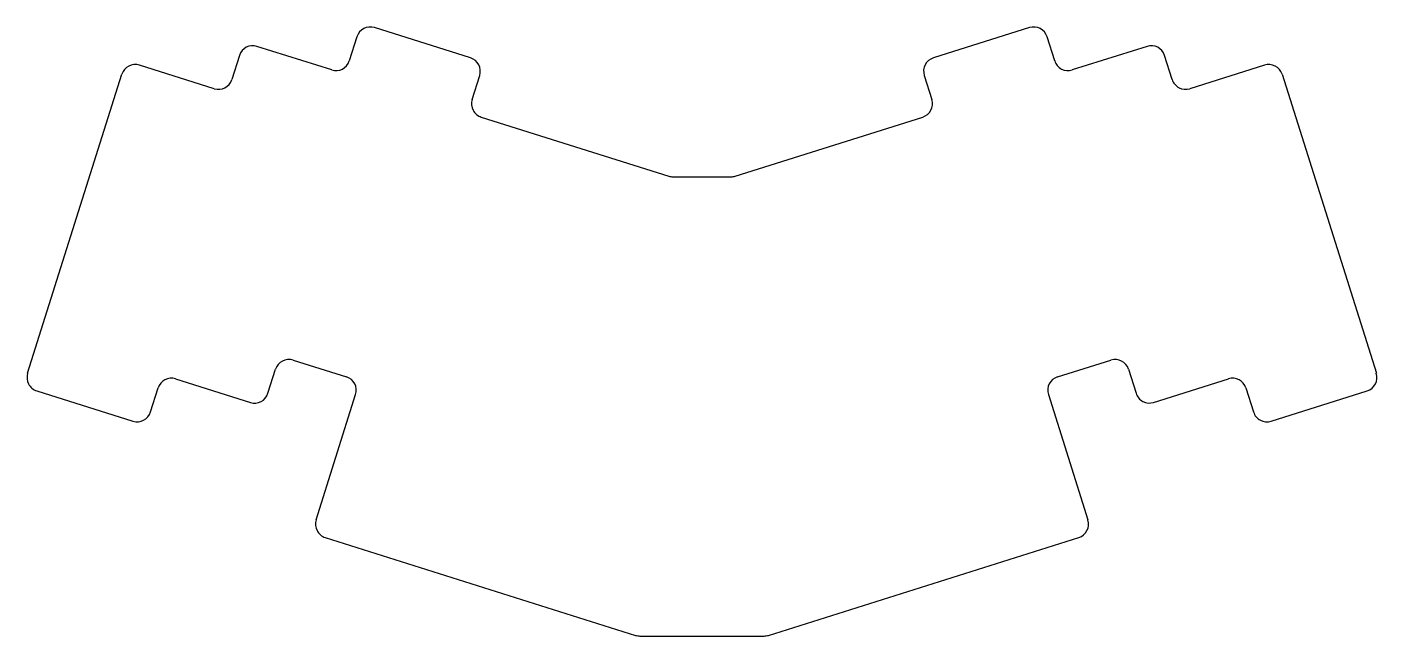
# Model space of a CAD drawing. Header units: millimetres. Extents: x 52 to 293, y -177 to -69.
import ezdxf

# ---------------------------------------------------------------- set-up
doc = ezdxf.new("R2010")
doc.units = ezdxf.units.MM

msp = doc.modelspace()

# ---------------------------------------------------------------- linework, layer by layer
for p, q in [((130.72, -74.25), (113.56, -68.83)), ((230.54, -68.83), (213.37, -74.25)), ((105.93, -76.39), (92.58, -72.18)), ((110.42, -70.47), (109.07, -74.76)), ((235.03, -74.76), (233.67, -70.47)), ((251.52, -72.18), (238.16, -76.39)), ((89.44, -73.81), (88.09, -78.1)), ((256, -78.1), (254.65, -73.81)), ((84.95, -79.74), (71.6, -75.53)), ((272.49, -75.53), (259.14, -79.74)), ((51.63, -130.57), (68.47, -77.16)), ((131, -81.67), (132.36, -77.38)), ((211.74, -77.38), (213.09, -81.67)), ((275.63, -77.16), (292.47, -130.57)), ((132.64, -84.81), (166.13, -95.37)), ((177.97, -95.37), (211.46, -84.81)), ((166.88, -95.48), (177.22, -95.48)), ((94.54, -134.14), (95.89, -129.85)), ((99.03, -128.21), (108.57, -131.22)), ((235.53, -131.22), (245.07, -128.21)), ((248.2, -129.85), (249.56, -134.14)), ((78.05, -131.56), (91.4, -135.77)), ((252.69, -135.77), (266.04, -131.56)), ((53.26, -133.7), (70.43, -139.12)), ((73.56, -137.48), (74.92, -133.19)), ((103.13, -156.77), (110.2, -134.36)), ((233.9, -134.36), (240.96, -156.77)), ((269.18, -133.19), (270.53, -137.48)), ((273.67, -139.12), (290.84, -133.7)), ((104.76, -159.9), (160.19, -177.38)), ((183.9, -177.38), (239.33, -159.9)), ((160.94, -177.5), (183.15, -177.5))]:
    msp.add_line(p, q)
for centre, start, end in [((112.81, -71.22), 72.5, 162.5), ((231.29, -71.22), 17.5, 107.5), ((91.83, -74.56), 72.5, 162.5), ((252.27, -74.56), 17.5, 107.5), ((129.97, -76.63), 342.5, 72.5), ((214.12, -76.63), 107.5, 197.5), ((70.85, -77.91), 72.5, 162.5), ((106.68, -74.01), 252.5, 342.5), ((237.41, -74.01), 197.5, 287.5), ((273.24, -77.91), 17.5, 107.5), ((85.71, -77.35), 252.5, 342.5), ((258.39, -77.35), 197.5, 287.5), ((133.39, -82.43), 162.5, 252.5), ((210.71, -82.43), 287.5, 17.5), ((166.88, -92.98), 252.5, 270), ((177.22, -92.98), 270, 287.5), ((98.28, -130.6), 72.5, 162.5), ((245.82, -130.6), 17.5, 107.5), ((54.01, -131.32), 162.5, 252.5), ((77.3, -133.94), 72.5, 162.5), ((107.81, -133.6), 342.5, 72.5), ((236.28, -133.6), 107.5, 197.5), ((266.8, -133.94), 17.5, 107.5), ((290.08, -131.32), 287.5, 17.5), ((92.16, -133.39), 252.5, 342.5), ((251.94, -133.39), 197.5, 287.5), ((71.18, -136.73), 252.5, 342.5), ((272.92, -136.73), 197.5, 287.5), ((105.52, -157.52), 162.5, 252.5), ((238.58, -157.52), 287.5, 17.5), ((160.94, -175), 252.5, 270), ((183.15, -175), 270, 287.5)]:
    msp.add_arc(centre, 2.5, start, end)

doc.saveas('drawing.dxf')
